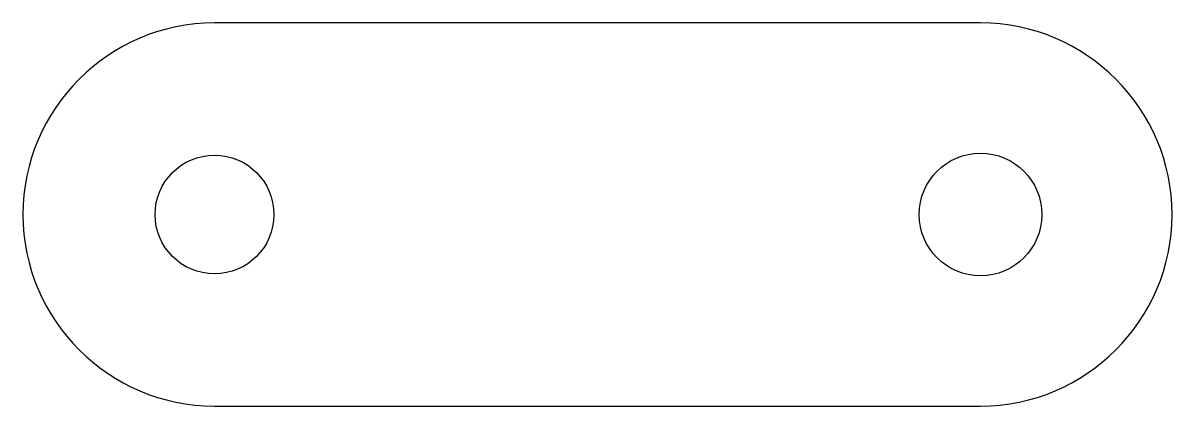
# Model space of a CAD drawing. Header units: millimetres. Extents: x 0 to 30, y 0 to 10.
import ezdxf

# ---------------------------------------------------------------- set-up
doc = ezdxf.new("R2010")
doc.units = ezdxf.units.MM
doc.layers.add('CUT', color=1, linetype='Continuous')

msp = doc.modelspace()

# ---------------------------------------------------------------- linework, layer by layer
at = {"layer": 'CUT'}
msp.add_lwpolyline([(5, 0), (25, 0, 1), (25, 10), (5, 10, 1)], format="xyb", close=True, dxfattribs=at)
for centre, radius in [((25, 5), 1.6), ((5, 5), 1.55)]:
    msp.add_circle(centre, radius, dxfattribs=at)

doc.saveas('drawing.dxf')
